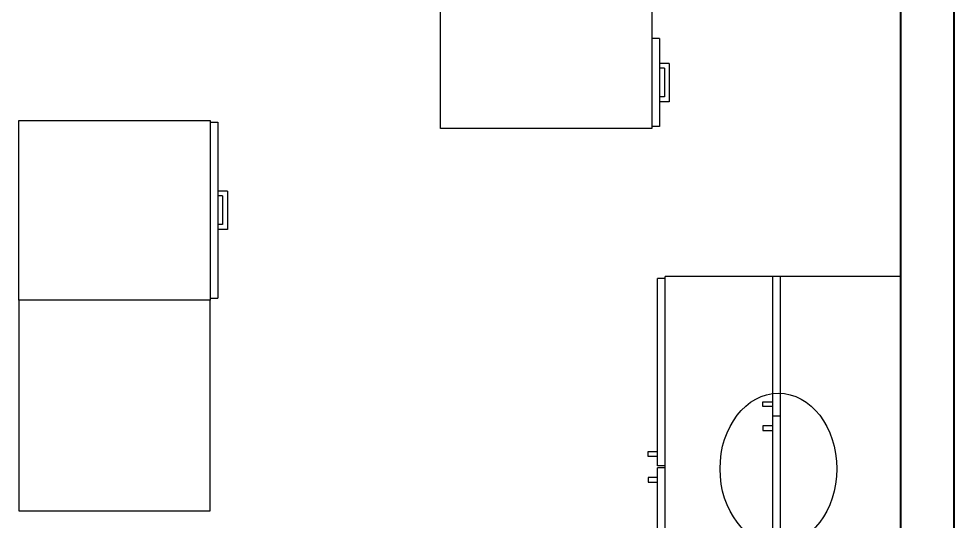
# Model space of a CAD drawing. Header units: millimetres. Extents: x 2625.3 to 2681.2, y 1230 to 1238.4.
# Drawn here: x 2630.991 to 2633.435, y 1232.656 to 1233.969 of the extents above; entities that cross this region are included whole.
import ezdxf

# ---------------------------------------------------------------- set-up
doc = ezdxf.new("R2010")
doc.units = ezdxf.units.MM
doc.layers.add('ALVENARIA', color=5, linetype='Continuous', lineweight=40)
doc.layers.add('LAYOUT', color=253, linetype='Continuous')

# ---------------------------------------------------------------- blocks, each defined once
blk = doc.blocks.new('A$C6BC23F72')
for p, q in [((0.045, 3.01), (0.025, 3.01)), ((0.025, 2.52), (0.025, 3.01)), ((0.045, 0), (0.045, 3.015)), ((0.66, 3.015), (0.045, 3.015)), ((0.66, 0), (0.66, 3.015)), ((0, 2.545), (0, 2.5575)), ((0, 2.5575), (0.025, 2.5575)), ((0.025, 2.545), (0, 2.545)), ((0.045, 2.52), (0.025, 2.52)), ((0.045, 2.515), (0.025, 2.515)), ((0.025, 2.025), (0.025, 2.515)), ((0.025, 2.49), (0, 2.49)), ((0, 2.49), (0, 2.4775)), ((0, 2.4775), (0.025, 2.4775))]:
    blk.add_line(p, q)
blk.add_ellipse((0.3405, 2.5125), major_axis=(0, 0.1975), ratio=0.772152)
blk = doc.blocks.new('A$C52F9410C')
at = {"layer": 'LAYOUT'}
blk.add_blockref('A$C6BC23F72', (0, 0), dxfattribs=at)
blk = doc.blocks.new('A$C02774C90')
at = {"layer": 'LAYOUT'}
for p, q in [((0.025, 2.955), (0.025, 2.59)), ((0.045, 2.955), (0.025, 2.955)), ((0.36, 2.955), (0.045, 2.955)), ((0.045, 2.955), (0.045, 0)), ((0.36, 0), (0.36, 2.955)), ((0, 2.615), (0, 2.6275)), ((0, 2.6275), (0.025, 2.6275)), ((0.025, 2.615), (0, 2.615)), ((0.025, 2.59), (0.025, 2.225)), ((0.045, 2.59), (0.025, 2.59)), ((0.025, 2.565), (0, 2.565)), ((0, 2.565), (0, 2.5525)), ((0, 2.5525), (0.025, 2.5525))]:
    blk.add_line(p, q, dxfattribs=at)
blk = doc.blocks.new('A$C748117E4')
for p, q in [((0.55, 0.545), (0, 0.545)), ((0, 0.545), (0, 0.045)), ((0.55, 0.545), (1.02, 0.545)), ((0.55, 0.045), (0.55, 0.545)), ((1.02, 0.545), (1.02, 0.045)), ((0, 0.045), (0.55, 0.045)), ((1.02, 0.045), (0.55, 0.045)), ((0.555, 0.045), (0.555, 0.025)), ((1.015, 0.025), (0.555, 0.025)), ((0.735, 0), (0.735, 0.025)), ((0.7475, 0.0125), (0.7475, 0.025)), ((0.8225, 0.0125), (0.8225, 0.025)), ((0.835, 0), (0.835, 0.025)), ((1.015, 0.045), (1.015, 0.025)), ((0.8225, 0.0125), (0.7475, 0.0125)), ((0.835, 0), (0.735, 0))]:
    blk.add_line(p, q)
blk = doc.blocks.new('A$C1D086241')
for p, q in [((0, 0.597), (1.282, 0.597)), ((0, 0.045), (0, 0.597)), ((1.282, 0.597), (1.282, 0.444)), ((1.297, 0.444), (1.277, 0.444)), ((1.297, 0.424), (1.297, 0.444)), ((1.277, 0.424), (1.297, 0.424)), ((1.282, 0.424), (1.282, 0.218)), ((1.277, 0.218), (1.297, 0.218)), ((1.297, 0.198), (1.277, 0.198)), ((1.282, 0.198), (1.282, 0.045)), ((1.297, 0.218), (1.297, 0.198)), ((1.282, 0.045), (0, 0.045)), ((0.005, 0.025), (0.005, 0.045)), ((0.235, 0.025), (0.005, 0.025)), ((0.07, 0), (0.07, 0.025)), ((0.0825, 0.0125), (0.0825, 0.025)), ((0.1575, 0.0125), (0.1575, 0.025)), ((0.17, 0), (0.17, 0.025)), ((0.235, 0.025), (0.235, 0.045)), ((0.1575, 0.0125), (0.0825, 0.0125)), ((0.17, 0), (0.07, 0))]:
    blk.add_line(p, q)
for centre in [(1.277, 0.434), (1.277, 0.208)]:
    blk.add_arc(centre, 0.01, 90, 270)

msp = doc.modelspace()

# ---------------------------------------------------------------- linework, layer by layer
at = {"layer": 'ALVENARIA'}
for p, q in [((2633.4347, 1230.1407), (2633.4347, 1238.3597)), ((2633.2947, 1230.3977), (2633.2947, 1237.7687))]:
    msp.add_line(p, q, dxfattribs=at)

# ---------------------------------------------------------------- block references
for name, p in [('A$C52F9410C', (2632.6347, 1230.2807)), ('A$C02774C90', (2632.9347, 1230.3407))]:
    msp.add_blockref(name, p)
at = {"layer": 'LAYOUT'}
for name, p, rotation in [('A$C1D086241', (2632.6897, 1233.6822), 90), ('A$C748117E4', (2631.5356, 1232.6836), 89.99999999999999)]:
    msp.add_blockref(name, p, dxfattribs=dict(at, rotation=rotation))

doc.saveas('drawing.dxf')
